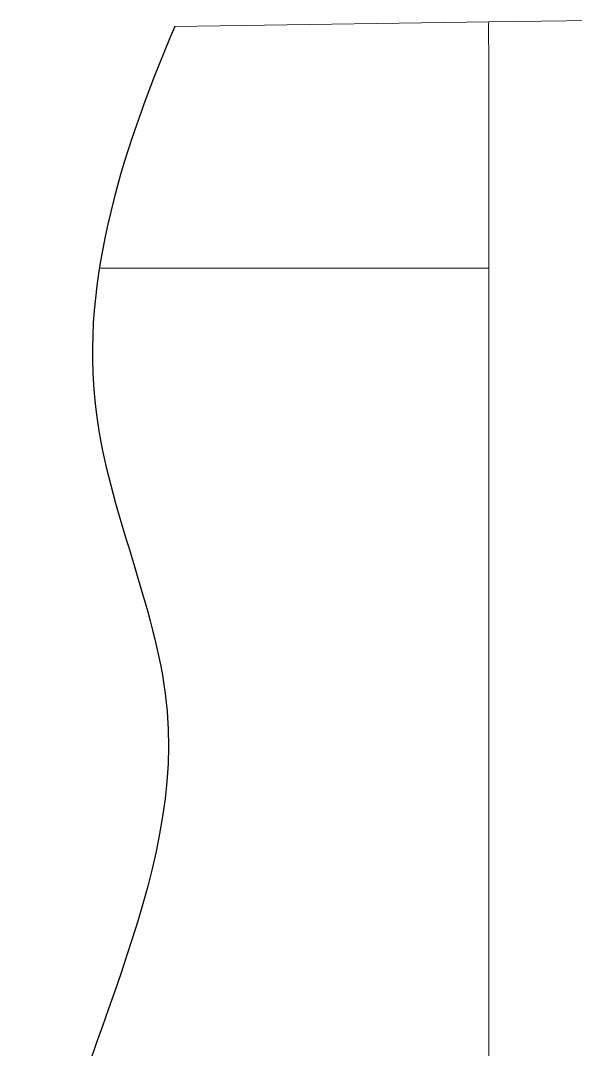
# Model space of a CAD drawing. Extents: x 1522 to 1942, y -990 to -693.
# Drawn here: x 1749.5 to 1758.74, y -814.3 to -797.15 of the extents above; entities that cross this region are included whole.
import ezdxf

# ---------------------------------------------------------------- set-up
doc = ezdxf.new("R2010")
doc.units = 0
doc.header["$LTSCALE"] = 7
doc.header["$MEASUREMENT"] = 0
doc.layers.get('0').update_dxf_attribs({"color": 2, "linetype": 'CONTINUOUS'})
doc.layers.add('D', color=2, linetype='CONTINUOUS')

msp = doc.modelspace()

# ---------------------------------------------------------------- linework, layer by layer
at = {"color": 7, "linetype": 'Continuous', "lineweight": 15}
for p, q in [((1752.067, -797.246), (1757.3, -797.173)), ((1757.3, -797.173), (1757.732, -797.167)), ((1757.732, -797.167), (1758.173, -797.161)), ((1758.173, -797.161), (1758.597, -797.155)), ((1758.597, -797.155), (1758.974, -797.15)), ((1757.299, -797.573), (1757.299, -801.274)), ((1757.299, -801.274), (1750.812, -801.274)), ((1757.299, -824.651), (1757.299, -801.274))]:
    msp.add_line(p, q, dxfattribs=at)
msp.add_open_spline([(1757.299, -797.573), (1757.298, -797.523), (1757.297, -797.445), (1757.297, -797.352), (1757.297, -797.288), (1757.297, -797.237), (1757.298, -797.187), (1757.299, -797.178), (1757.3, -797.173)], degree=3, knots=[0, 0, 0, 0, 0.239457, 0.3683583, 0.4999985, 0.6316366, 0.7605324, 1, 1, 1, 1], dxfattribs=at)
at = {"layer": 'D'}
msp.add_open_spline([(1752.067, -797.246), (1751.142, -799.442), (1749.945, -803.244), (1753.314, -810.155), (1748.468, -817.242), (1750.279, -822.644), (1751.284, -824.967)], degree=3, knots=[2.00383, 2.00383, 2.00383, 2.00383, 8.801472, 13.766026, 23.33417, 30.567381, 30.567381, 30.567381, 30.567381], dxfattribs=at)

doc.saveas('drawing.dxf')
